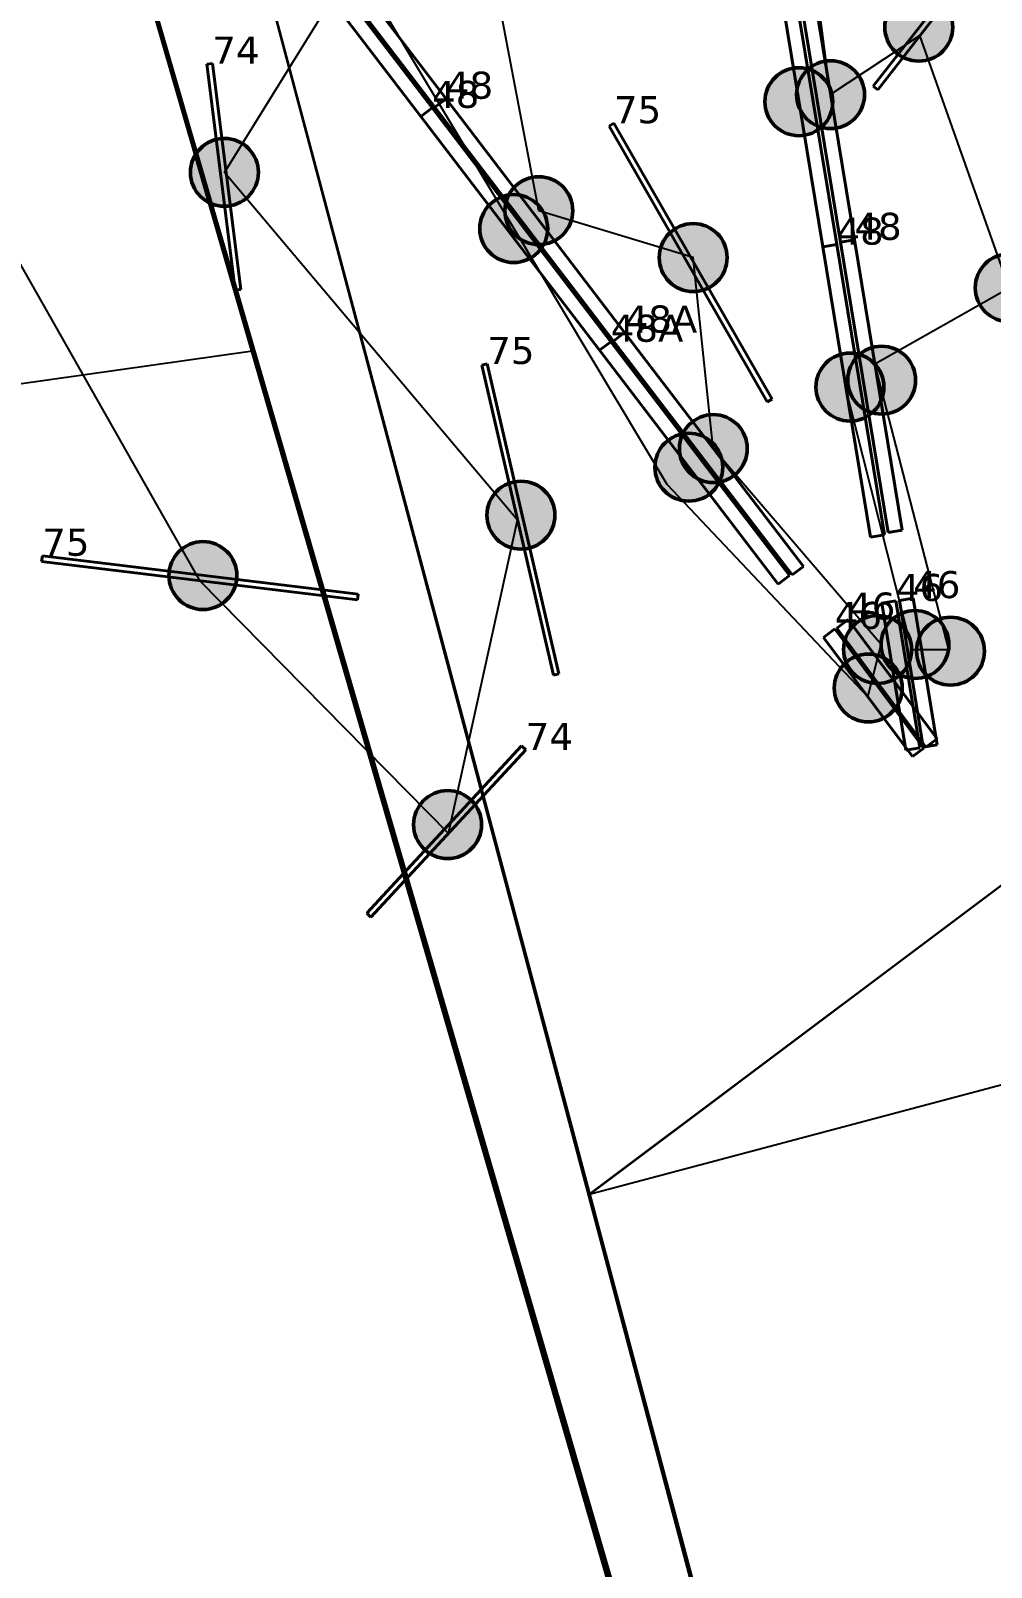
# Model space of a CAD drawing. Header units: millimetres. Extents: x -243740 to 150609, y -473655 to -165121.
# Drawn here: x 24089 to 30480, y -362383 to -352159 of the extents above; entities that cross this region are included whole.
import ezdxf

# ---------------------------------------------------------------- set-up
doc = ezdxf.new("R2010")
doc.units = ezdxf.units.MM
doc.linetypes.add('Штрих', pattern=[6.35, 3.175, -3.175])
for name, color, linetype in [('_HMI', 6, 'Continuous'), ('_Гр.ЩД-1C.10.4.I7.4', 6, 'Continuous'), ('_Гр.ЩД-1C.10.4.I7.8', 6, 'Continuous'), ('_Гр.ЩД-1C.10.4.I8.1', 6, 'Continuous'), ('_Гр.ЩД-1C.10.4.I8.2', 6, 'Continuous'), ('_Гр.ЩД-1C.10.4.I8.3', 6, 'Continuous'), ('_Гр.ЩД-1C.10.4.I8.4', 6, 'Continuous'), ('_Гр.ЩД-1C.10.4.I8.6', 6, 'Continuous'), ('_Гр.ЩД-1C.10.4.I8.7', 6, 'Continuous'), ('_Гр.ЩД-1C.10.4.I8.8', 6, 'Continuous'), ('_Гр.ЩД-1C.10.4.I9.1', 6, 'Continuous'), ('_Гр.ЩД-1C.10.4.I9.4', 6, 'Continuous'), ('_Гр.ЩД-1C.10.4.I9.5', 6, 'Continuous'), ('_Гр.ЩД-1C.10.4.I9.7', 6, 'Continuous'), ('_Гр.ЩД-1C.10.4.I9.8', 6, 'Continuous'), ('Вставка', 252, 'Continuous')]:
    doc.layers.add(name, color=color, linetype=linetype)
for name, color, linetype, lineweight in [('_освещение_dali', 3, 'Continuous', 50), ('A-ANNO-DIMS', 7, 'Continuous', 9), ('DLX_FL1_LUM 122', 1, 'Continuous', 40), ('DLX_FL1_LUM 222', 5, 'Continuous', 40), ('DLX_LUM 12', 5, 'Continuous', 40), ('DLX_LUM 17', 5, 'Continuous', 40), ('DLX_LUM 3', 5, 'Continuous', 40), ('DLX_LUM 9', 5, 'Continuous', 40), ('АР_монолит', 252, 'Continuous', 50)]:
    doc.layers.add(name, color=color, linetype=linetype, lineweight=lineweight)
doc.styles.add('GOST 2.304', font='')
doc.styles.add('TableTextStyle', font='')
doc.styles.get('GOST 2.304').set_extended_font_data('GOST Common')
doc.styles.get('TableTextStyle').set_extended_font_data('VERDANA.TTF')
doc.linetypes.add('Truba', pattern='A,3e-05,[4,MSH_7,S=1,R=0,X=0,Y=0],-3.022072', length=3.022102)
doc.dimstyles.new('М-200', dxfattribs={"dimtxt": 400, "dimasz": 160, "dimexe": 200, "dimexo": 400, "dimgap": 50, "dimtad": 1, "dimdec": 0, "dimzin": 0, "dimdsep": 46, "dimtxsty": 'GOST 2.304', "dimblk": 'ARCHTICK', "dimcen": 180, "dimdle": 200, "dimadec": 0, "dimazin": 0, "dimtfac": 1, "dimtdec": 0, "dimtmove": 1, "dimatfit": 0, "dimfxl": 1, "dimtolj": 1, "dimtzin": 0, "dimarcsym": 0})

# ---------------------------------------------------------------- blocks, each defined once
blk = doc.blocks.new('_ArchTick')
at = {"color": 0, "linetype": 'ByBlock', "const_width": 0.15}
blk.add_lwpolyline([(-0.5, -0.5), (0.5, 0.5)], dxfattribs=at)
blk = doc.blocks.new('*D46')
at = {"layer": 'A-ANNO-DIMS', "color": 0, "lineweight": -2, "transparency": 16777216}
blk.add_arc((-165704, -113309), 107894, 270, 326, dxfattribs=at)
at = {"layer": 'Defpoints', "color": 0, "lineweight": 30, "transparency": 16777216}
for p in [(-165704, -113309), (-165704, -113309), (-75741, -173990), (-131171, -215528), (-165704, -221903)]:
    blk.add_point(p, dxfattribs=at)
at = {"layer": 'A-ANNO-DIMS', "color": 0, "lineweight": -2, "transparency": 16777216, "xscale": 160, "yscale": 160, "zscale": 160}
for p, rotation in [((-76255, -173643), 55.99999895826774), ((-165704, -221203), 179.9999981265246)]:
    blk.add_blockref('_ArchTick', p, dxfattribs=dict(at, rotation=rotation))
at = {"layer": 'A-ANNO-DIMS', "color": 0, "transparency": 16777216, "insert": (-114300, -207822), "char_height": 400, "attachment_point": 5, "rotation": 28.5412, "style": 'GOST 2.304'}
blk.add_mtext('\\A1;56,0%%D', dxfattribs=at)
blk = doc.blocks.new('A$Caabd1818')
at = {"layer": 'DLX_FL1_LUM 122'}
for points in [[(25389, 43925, 0), (25072, 45857, 0)], [(25072, 45857, 0), (25389, 43925, 0)], [(25072, 45857, 0), (25389, 43925, 0)], [(25389, 43925, 0), (25072, 45857, 0)], [(25164, 45872, 0), (25482, 43940, 0)], [(25482, 43940, 0), (25164, 45872, 0)], [(25482, 43940, 0), (25164, 45872, 0)], [(25164, 45872, 0), (25482, 43940, 0)], [(25507, 43956, 0), (25190, 45888, 0)], [(25190, 45888, 0), (25507, 43956, 0)], [(25190, 45888, 0), (25507, 43956, 0)], [(25507, 43956, 0), (25190, 45888, 0)], [(25283, 45904, 0), (25600, 43971, 0)], [(25600, 43971, 0), (25283, 45904, 0)], [(25600, 43971, 0), (25283, 45904, 0)], [(25283, 45904, 0), (25600, 43971, 0)], [(25600, 43971, 0), (25507, 43956, 0)], [(25507, 43956, 0), (25600, 43971, 0)], [(25507, 43956, 0), (25600, 43971, 0)], [(25600, 43971, 0), (25507, 43956, 0)], [(25600, 43971, 0), (25600, 43971, 0)], [(25600, 43971, 0), (25600, 43971, 0)], [(25482, 43940, 0), (25389, 43925, 0)], [(25389, 43925, 0), (25482, 43940, 0)], [(25389, 43925, 0), (25482, 43940, 0)], [(25482, 43940, 0), (25389, 43925, 0)], [(25389, 43925, 0), (25389, 43925, 0)], [(25389, 43925, 0), (25389, 43925, 0)], [(25482, 43940, 0), (25482, 43940, 0)], [(25482, 43940, 0), (25482, 43940, 0)], [(25507, 43956, 0), (25507, 43956, 0)], [(25507, 43956, 0), (25507, 43956, 0)], [(23997, 43298, 0), (24071, 43355, 0)], [(24071, 43355, 0), (23997, 43298, 0)], [(24071, 43355, 0), (23997, 43298, 0)], [(23997, 43298, 0), (24071, 43355, 0)], [(24071, 43355, 0), (24071, 43355, 0)], [(24071, 43355, 0), (25260, 41799, 0)], [(25260, 41799, 0), (24071, 43355, 0)], [(24071, 43355, 0), (24071, 43355, 0)], [(25260, 41799, 0), (24071, 43355, 0)], [(24071, 43355, 0), (25260, 41799, 0)], [(23904, 43237, 0), (23979, 43294, 0)], [(23979, 43294, 0), (23904, 43237, 0)], [(23979, 43294, 0), (23904, 43237, 0)], [(23904, 43237, 0), (23979, 43294, 0)], [(23979, 43294, 0), (23979, 43294, 0)], [(23979, 43294, 0), (25168, 41738, 0)], [(25168, 41738, 0), (23979, 43294, 0)], [(23979, 43294, 0), (23979, 43294, 0)], [(25168, 41738, 0), (23979, 43294, 0)], [(23979, 43294, 0), (25168, 41738, 0)], [(25185, 41742, 0), (23997, 43298, 0)], [(23997, 43298, 0), (23997, 43298, 0)], [(23997, 43298, 0), (25185, 41742, 0)], [(23997, 43298, 0), (23997, 43298, 0)], [(23997, 43298, 0), (25185, 41742, 0)], [(25185, 41742, 0), (23997, 43298, 0)], [(25093, 41681, 0), (23904, 43237, 0)], [(23904, 43237, 0), (23904, 43237, 0)], [(23904, 43237, 0), (25093, 41681, 0)], [(23904, 43237, 0), (23904, 43237, 0)], [(23904, 43237, 0), (25093, 41681, 0)], [(25093, 41681, 0), (23904, 43237, 0)], [(25168, 41738, 0), (25093, 41681, 0)], [(25093, 41681, 0), (25168, 41738, 0)], [(25093, 41681, 0), (25168, 41738, 0)], [(25168, 41738, 0), (25093, 41681, 0)], [(25168, 41738, 0), (25168, 41738, 0)], [(25168, 41738, 0), (25168, 41738, 0)], [(25260, 41799, 0), (25185, 41742, 0)], [(25185, 41742, 0), (25260, 41799, 0)], [(25185, 41742, 0), (25260, 41799, 0)], [(25260, 41799, 0), (25185, 41742, 0)], [(25185, 41742, 0), (25185, 41742, 0)], [(25185, 41742, 0), (25185, 41742, 0)], [(25260, 41799, 0), (25260, 41799, 0)], [(25260, 41799, 0), (25260, 41799, 0)], [(25093, 41681, 0), (25093, 41681, 0)], [(25093, 41681, 0), (25093, 41681, 0)]]:
    blk.add_polyline3d(points, dxfattribs=at)
at = {"layer": 'DLX_FL1_LUM 222'}
for points in [[(21694, 46467, 0), (22883, 44911, 0)], [(22883, 44911, 0), (21694, 46467, 0)], [(22883, 44911, 0), (21694, 46467, 0)], [(21694, 46467, 0), (22883, 44911, 0)], [(22716, 44792, 0), (21527, 46348, 0)], [(21527, 46348, 0), (22716, 44792, 0)], [(21527, 46348, 0), (22716, 44792, 0)], [(22716, 44792, 0), (21527, 46348, 0)], [(21602, 46405, 0), (22790, 44850, 0)], [(22790, 44850, 0), (21602, 46405, 0)], [(22790, 44850, 0), (21602, 46405, 0)], [(21602, 46405, 0), (22790, 44850, 0)], [(22808, 44854, 0), (21619, 46410, 0)], [(21619, 46410, 0), (22808, 44854, 0)], [(21619, 46410, 0), (22808, 44854, 0)], [(22808, 44854, 0), (21619, 46410, 0)], [(22883, 44911, 0), (22808, 44854, 0)], [(22808, 44854, 0), (22883, 44911, 0)], [(22808, 44854, 0), (22883, 44911, 0)], [(22883, 44911, 0), (22808, 44854, 0)], [(22808, 44854, 0), (22883, 44911, 0)], [(22883, 44911, 0), (22808, 44854, 0)], [(22883, 44911, 0), (22808, 44854, 0)], [(22808, 44854, 0), (22883, 44911, 0)], [(22883, 44911, 0), (22883, 44911, 0)], [(22883, 44911, 0), (22883, 44911, 0)], [(22883, 44911, 0), (22883, 44911, 0)], [(22883, 44911, 0), (24071, 43355, 0)], [(24071, 43355, 0), (22883, 44911, 0)], [(22883, 44911, 0), (22883, 44911, 0)], [(24071, 43355, 0), (22883, 44911, 0)], [(22883, 44911, 0), (24071, 43355, 0)], [(22790, 44850, 0), (22716, 44792, 0)], [(22716, 44792, 0), (22790, 44850, 0)], [(22716, 44792, 0), (22790, 44850, 0)], [(22790, 44850, 0), (22716, 44792, 0)], [(22716, 44792, 0), (22790, 44850, 0)], [(22790, 44850, 0), (22716, 44792, 0)], [(22790, 44850, 0), (22716, 44792, 0)], [(22716, 44792, 0), (22790, 44850, 0)], [(22716, 44792, 0), (22716, 44792, 0)], [(22716, 44792, 0), (22716, 44792, 0)], [(23904, 43237, 0), (22716, 44792, 0)], [(22716, 44792, 0), (22716, 44792, 0)], [(22716, 44792, 0), (23904, 43237, 0)], [(22716, 44792, 0), (22716, 44792, 0)], [(22716, 44792, 0), (23904, 43237, 0)], [(23904, 43237, 0), (22716, 44792, 0)], [(22790, 44850, 0), (22790, 44850, 0)], [(22790, 44850, 0), (22790, 44850, 0)], [(22790, 44850, 0), (22790, 44850, 0)], [(22790, 44850, 0), (23979, 43294, 0)], [(23979, 43294, 0), (22790, 44850, 0)], [(22790, 44850, 0), (22790, 44850, 0)], [(23979, 43294, 0), (22790, 44850, 0)], [(22790, 44850, 0), (23979, 43294, 0)], [(22808, 44854, 0), (22808, 44854, 0)], [(22808, 44854, 0), (22808, 44854, 0)], [(23997, 43298, 0), (22808, 44854, 0)], [(22808, 44854, 0), (22808, 44854, 0)], [(22808, 44854, 0), (23997, 43298, 0)], [(22808, 44854, 0), (22808, 44854, 0)], [(22808, 44854, 0), (23997, 43298, 0)], [(23997, 43298, 0), (22808, 44854, 0)], [(25507, 43956, 0), (25600, 43971, 0)], [(25600, 43971, 0), (25507, 43956, 0)], [(25600, 43971, 0), (25507, 43956, 0)], [(25507, 43956, 0), (25600, 43971, 0)], [(25600, 43971, 0), (25600, 43971, 0)], [(25600, 43971, 0), (25917, 42039, 0)], [(25917, 42039, 0), (25600, 43971, 0)], [(25600, 43971, 0), (25600, 43971, 0)], [(25917, 42039, 0), (25600, 43971, 0)], [(25600, 43971, 0), (25917, 42039, 0)], [(25389, 43925, 0), (25482, 43940, 0)], [(25482, 43940, 0), (25389, 43925, 0)], [(25482, 43940, 0), (25389, 43925, 0)], [(25389, 43925, 0), (25482, 43940, 0)], [(25706, 41993, 0), (25389, 43925, 0)], [(25389, 43925, 0), (25389, 43925, 0)], [(25389, 43925, 0), (25706, 41993, 0)], [(25389, 43925, 0), (25389, 43925, 0)], [(25389, 43925, 0), (25706, 41993, 0)], [(25706, 41993, 0), (25389, 43925, 0)], [(25482, 43940, 0), (25482, 43940, 0)], [(25482, 43940, 0), (25799, 42008, 0)], [(25799, 42008, 0), (25482, 43940, 0)], [(25482, 43940, 0), (25482, 43940, 0)], [(25799, 42008, 0), (25482, 43940, 0)], [(25482, 43940, 0), (25799, 42008, 0)], [(25824, 42024, 0), (25507, 43956, 0)], [(25507, 43956, 0), (25507, 43956, 0)], [(25507, 43956, 0), (25824, 42024, 0)], [(25507, 43956, 0), (25507, 43956, 0)], [(25507, 43956, 0), (25824, 42024, 0)], [(25824, 42024, 0), (25507, 43956, 0)], [(24071, 43355, 0), (23997, 43298, 0)], [(23997, 43298, 0), (24071, 43355, 0)], [(23997, 43298, 0), (24071, 43355, 0)], [(24071, 43355, 0), (23997, 43298, 0)], [(24071, 43355, 0), (24071, 43355, 0)], [(24071, 43355, 0), (24071, 43355, 0)], [(23979, 43294, 0), (23904, 43237, 0)], [(23904, 43237, 0), (23979, 43294, 0)], [(23904, 43237, 0), (23979, 43294, 0)], [(23979, 43294, 0), (23904, 43237, 0)], [(23979, 43294, 0), (23979, 43294, 0)], [(23979, 43294, 0), (23979, 43294, 0)], [(23997, 43298, 0), (23997, 43298, 0)], [(23997, 43298, 0), (23997, 43298, 0)], [(23904, 43237, 0), (23904, 43237, 0)], [(23904, 43237, 0), (23904, 43237, 0)], [(25917, 42039, 0), (25824, 42024, 0)], [(25824, 42024, 0), (25917, 42039, 0)], [(25824, 42024, 0), (25917, 42039, 0)], [(25917, 42039, 0), (25824, 42024, 0)], [(25824, 42024, 0), (25824, 42024, 0)], [(25824, 42024, 0), (25824, 42024, 0)], [(25917, 42039, 0), (25917, 42039, 0)], [(25917, 42039, 0), (25917, 42039, 0)], [(25799, 42008, 0), (25706, 41993, 0)], [(25706, 41993, 0), (25799, 42008, 0)], [(25706, 41993, 0), (25799, 42008, 0)], [(25799, 42008, 0), (25706, 41993, 0)], [(25706, 41993, 0), (25706, 41993, 0)], [(25706, 41993, 0), (25706, 41993, 0)], [(25799, 42008, 0), (25799, 42008, 0)], [(25799, 42008, 0), (25799, 42008, 0)]]:
    blk.add_polyline3d(points, dxfattribs=at)
at = {"layer": 'DLX_LUM 12'}
for points in [[(21291, 45141, 0), (21329, 45145, 0)], [(21329, 45145, 0), (21291, 45141, 0)], [(21329, 45145, 0), (21291, 45141, 0)], [(21291, 45141, 0), (21329, 45145, 0)], [(21479, 43636, 0), (21291, 45141, 0)], [(21291, 45141, 0), (21291, 45141, 0)], [(21291, 45141, 0), (21479, 43636, 0)], [(21291, 45141, 0), (21291, 45141, 0)], [(21291, 45141, 0), (21479, 43636, 0)], [(21479, 43636, 0), (21291, 45141, 0)], [(21329, 45145, 0), (21329, 45145, 0)], [(21329, 45145, 0), (21517, 43641, 0)], [(21517, 43641, 0), (21329, 45145, 0)], [(21329, 45145, 0), (21329, 45145, 0)], [(21517, 43641, 0), (21329, 45145, 0)], [(21329, 45145, 0), (21517, 43641, 0)], [(21517, 43641, 0), (21479, 43636, 0)], [(21479, 43636, 0), (21517, 43641, 0)], [(21479, 43636, 0), (21517, 43641, 0)], [(21517, 43641, 0), (21479, 43636, 0)], [(21479, 43636, 0), (21479, 43636, 0)], [(21479, 43636, 0), (21479, 43636, 0)], [(21517, 43641, 0), (21517, 43641, 0)], [(21517, 43641, 0), (21517, 43641, 0)], [(22355, 39491, 0), (23385, 40604, 0)], [(23385, 40604, 0), (22355, 39491, 0)], [(23385, 40604, 0), (22355, 39491, 0)], [(22355, 39491, 0), (23385, 40604, 0)], [(23385, 40604, 0), (23385, 40604, 0)], [(23385, 40604, 0), (23413, 40578, 0)], [(23413, 40578, 0), (23385, 40604, 0)], [(23385, 40604, 0), (23385, 40604, 0)], [(23413, 40578, 0), (23385, 40604, 0)], [(23385, 40604, 0), (23413, 40578, 0)], [(23413, 40578, 0), (22383, 39466, 0)], [(22383, 39466, 0), (23413, 40578, 0)], [(22383, 39466, 0), (23413, 40578, 0)], [(23413, 40578, 0), (22383, 39466, 0)], [(23413, 40578, 0), (23413, 40578, 0)], [(23413, 40578, 0), (23413, 40578, 0)], [(22383, 39466, 0), (22355, 39491, 0)], [(22355, 39491, 0), (22355, 39491, 0)], [(22355, 39491, 0), (22383, 39466, 0)], [(22355, 39491, 0), (22355, 39491, 0)], [(22355, 39491, 0), (22383, 39466, 0)], [(22383, 39466, 0), (22355, 39491, 0)], [(22383, 39466, 0), (22383, 39466, 0)], [(22383, 39466, 0), (22383, 39466, 0)]]:
    blk.add_polyline3d(points, dxfattribs=at)
at = {"layer": 'DLX_LUM 17'}
for points in [[(23967, 44729, 0), (24000, 44748, 0)], [(24000, 44748, 0), (23967, 44729, 0)], [(24000, 44748, 0), (23967, 44729, 0)], [(23967, 44729, 0), (24000, 44748, 0)], [(25019, 42893, 0), (23967, 44729, 0)], [(23967, 44729, 0), (23967, 44729, 0)], [(23967, 44729, 0), (25019, 42893, 0)], [(23967, 44729, 0), (23967, 44729, 0)], [(23967, 44729, 0), (25019, 42893, 0)], [(25019, 42893, 0), (23967, 44729, 0)], [(24000, 44748, 0), (24000, 44748, 0)], [(24000, 44748, 0), (25052, 42912, 0)], [(25052, 42912, 0), (24000, 44748, 0)], [(24000, 44748, 0), (24000, 44748, 0)], [(25052, 42912, 0), (24000, 44748, 0)], [(24000, 44748, 0), (25052, 42912, 0)], [(23120, 43138, 0), (23157, 43146, 0)], [(23157, 43146, 0), (23120, 43138, 0)], [(23157, 43146, 0), (23120, 43138, 0)], [(23120, 43138, 0), (23157, 43146, 0)], [(23597, 41076, 0), (23120, 43138, 0)], [(23120, 43138, 0), (23120, 43138, 0)], [(23120, 43138, 0), (23597, 41076, 0)], [(23120, 43138, 0), (23120, 43138, 0)], [(23120, 43138, 0), (23597, 41076, 0)], [(23597, 41076, 0), (23120, 43138, 0)], [(23157, 43146, 0), (23157, 43146, 0)], [(23157, 43146, 0), (23634, 41085, 0)], [(23634, 41085, 0), (23157, 43146, 0)], [(23157, 43146, 0), (23157, 43146, 0)], [(23634, 41085, 0), (23157, 43146, 0)], [(23157, 43146, 0), (23634, 41085, 0)], [(25052, 42912, 0), (25019, 42893, 0)], [(25019, 42893, 0), (25052, 42912, 0)], [(25019, 42893, 0), (25052, 42912, 0)], [(25052, 42912, 0), (25019, 42893, 0)], [(25019, 42893, 0), (25019, 42893, 0)], [(25019, 42893, 0), (25019, 42893, 0)], [(25052, 42912, 0), (25052, 42912, 0)], [(25052, 42912, 0), (25052, 42912, 0)], [(20192, 41832, 0), (20197, 41870, 0)], [(20197, 41870, 0), (20192, 41832, 0)], [(20197, 41870, 0), (20192, 41832, 0)], [(20192, 41832, 0), (20197, 41870, 0)], [(22293, 41577, 0), (20192, 41832, 0)], [(20192, 41832, 0), (20192, 41832, 0)], [(20192, 41832, 0), (22293, 41577, 0)], [(20192, 41832, 0), (20192, 41832, 0)], [(20192, 41832, 0), (22293, 41577, 0)], [(22293, 41577, 0), (20192, 41832, 0)], [(20197, 41870, 0), (20197, 41870, 0)], [(20197, 41870, 0), (22297, 41615, 0)], [(22297, 41615, 0), (20197, 41870, 0)], [(20197, 41870, 0), (20197, 41870, 0)], [(22297, 41615, 0), (20197, 41870, 0)], [(20197, 41870, 0), (22297, 41615, 0)], [(22297, 41615, 0), (22293, 41577, 0)], [(22293, 41577, 0), (22297, 41615, 0)], [(22293, 41577, 0), (22297, 41615, 0)], [(22297, 41615, 0), (22293, 41577, 0)], [(22297, 41615, 0), (22297, 41615, 0)], [(22297, 41615, 0), (22297, 41615, 0)], [(22293, 41577, 0), (22293, 41577, 0)], [(22293, 41577, 0), (22293, 41577, 0)], [(23634, 41085, 0), (23597, 41076, 0)], [(23597, 41076, 0), (23634, 41085, 0)], [(23597, 41076, 0), (23634, 41085, 0)], [(23634, 41085, 0), (23597, 41076, 0)], [(23597, 41076, 0), (23597, 41076, 0)], [(23597, 41076, 0), (23597, 41076, 0)], [(23634, 41085, 0), (23634, 41085, 0)], [(23634, 41085, 0), (23634, 41085, 0)]]:
    blk.add_polyline3d(points, dxfattribs=at)
at = {"layer": 'DLX_LUM 3'}
for points in [[(25783, 41554, 0), (25876, 41569, 0)], [(25876, 41569, 0), (25783, 41554, 0)], [(25876, 41569, 0), (25783, 41554, 0)], [(25783, 41554, 0), (25876, 41569, 0)], [(25942, 40577, 0), (25783, 41554, 0)], [(25783, 41554, 0), (25783, 41554, 0)], [(25783, 41554, 0), (25942, 40577, 0)], [(25783, 41554, 0), (25783, 41554, 0)], [(25783, 41554, 0), (25942, 40577, 0)], [(25942, 40577, 0), (25783, 41554, 0)], [(25876, 41569, 0), (25876, 41569, 0)], [(25876, 41569, 0), (26035, 40592, 0)], [(26035, 40592, 0), (25876, 41569, 0)], [(25876, 41569, 0), (25876, 41569, 0)], [(26035, 40592, 0), (25876, 41569, 0)], [(25876, 41569, 0), (26035, 40592, 0)], [(25899, 41573, 0), (25991, 41588, 0)], [(25991, 41588, 0), (25899, 41573, 0)], [(25991, 41588, 0), (25899, 41573, 0)], [(25899, 41573, 0), (25991, 41588, 0)], [(26058, 40596, 0), (25899, 41573, 0)], [(25899, 41573, 0), (25899, 41573, 0)], [(25899, 41573, 0), (26058, 40596, 0)], [(25899, 41573, 0), (25899, 41573, 0)], [(25899, 41573, 0), (26058, 40596, 0)], [(26058, 40596, 0), (25899, 41573, 0)], [(25991, 41588, 0), (25991, 41588, 0)], [(25991, 41588, 0), (26151, 40611, 0)], [(26151, 40611, 0), (25991, 41588, 0)], [(25991, 41588, 0), (25991, 41588, 0)], [(26151, 40611, 0), (25991, 41588, 0)], [(25991, 41588, 0), (26151, 40611, 0)], [(25483, 41389, 0), (25558, 41445, 0)], [(25558, 41445, 0), (25483, 41389, 0)], [(25558, 41445, 0), (25483, 41389, 0)], [(25483, 41389, 0), (25558, 41445, 0)], [(25558, 41445, 0), (25558, 41445, 0)], [(25558, 41445, 0), (26151, 40652, 0)], [(26151, 40652, 0), (25558, 41445, 0)], [(25558, 41445, 0), (25558, 41445, 0)], [(26151, 40652, 0), (25558, 41445, 0)], [(25558, 41445, 0), (26151, 40652, 0)], [(25394, 41326, 0), (25469, 41383, 0)], [(25469, 41383, 0), (25394, 41326, 0)], [(25469, 41383, 0), (25394, 41326, 0)], [(25394, 41326, 0), (25469, 41383, 0)], [(25987, 40533, 0), (25394, 41326, 0)], [(25394, 41326, 0), (25394, 41326, 0)], [(25394, 41326, 0), (25987, 40533, 0)], [(25394, 41326, 0), (25394, 41326, 0)], [(25394, 41326, 0), (25987, 40533, 0)], [(25987, 40533, 0), (25394, 41326, 0)], [(25469, 41383, 0), (25469, 41383, 0)], [(25469, 41383, 0), (26062, 40590, 0)], [(26062, 40590, 0), (25469, 41383, 0)], [(25469, 41383, 0), (25469, 41383, 0)], [(26062, 40590, 0), (25469, 41383, 0)], [(25469, 41383, 0), (26062, 40590, 0)], [(26075, 40596, 0), (25483, 41389, 0)], [(25483, 41389, 0), (25483, 41389, 0)], [(25483, 41389, 0), (26075, 40596, 0)], [(25483, 41389, 0), (25483, 41389, 0)], [(25483, 41389, 0), (26075, 40596, 0)], [(26075, 40596, 0), (25483, 41389, 0)], [(26035, 40592, 0), (25942, 40577, 0)], [(25942, 40577, 0), (26035, 40592, 0)], [(25942, 40577, 0), (26035, 40592, 0)], [(26035, 40592, 0), (25942, 40577, 0)], [(26035, 40592, 0), (26035, 40592, 0)], [(26035, 40592, 0), (26035, 40592, 0)], [(26151, 40611, 0), (26058, 40596, 0)], [(26058, 40596, 0), (26151, 40611, 0)], [(26058, 40596, 0), (26151, 40611, 0)], [(26151, 40611, 0), (26058, 40596, 0)], [(26058, 40596, 0), (26058, 40596, 0)], [(26058, 40596, 0), (26058, 40596, 0)], [(26151, 40652, 0), (26075, 40596, 0)], [(26075, 40596, 0), (26151, 40652, 0)], [(26075, 40596, 0), (26151, 40652, 0)], [(26151, 40652, 0), (26075, 40596, 0)], [(26075, 40596, 0), (26075, 40596, 0)], [(26075, 40596, 0), (26075, 40596, 0)], [(26151, 40652, 0), (26151, 40652, 0)], [(26151, 40652, 0), (26151, 40652, 0)], [(26151, 40611, 0), (26151, 40611, 0)], [(26151, 40611, 0), (26151, 40611, 0)], [(25942, 40577, 0), (25942, 40577, 0)], [(25942, 40577, 0), (25942, 40577, 0)], [(26062, 40590, 0), (25987, 40533, 0)], [(25987, 40533, 0), (26062, 40590, 0)], [(25987, 40533, 0), (26062, 40590, 0)], [(26062, 40590, 0), (25987, 40533, 0)], [(25987, 40533, 0), (25987, 40533, 0)], [(25987, 40533, 0), (25987, 40533, 0)], [(26062, 40590, 0), (26062, 40590, 0)], [(26062, 40590, 0), (26062, 40590, 0)]]:
    blk.add_polyline3d(points, dxfattribs=at)
at = {"layer": 'DLX_LUM 9'}
for points in [[(25725, 44994, 0), (26285, 45714, 0)], [(26285, 45714, 0), (25725, 44994, 0)], [(26285, 45714, 0), (25725, 44994, 0)], [(25725, 44994, 0), (26285, 45714, 0)], [(26315, 45691, 0), (25755, 44971, 0)], [(25755, 44971, 0), (26315, 45691, 0)], [(25755, 44971, 0), (26315, 45691, 0)], [(26315, 45691, 0), (25755, 44971, 0)], [(25725, 44994, 0), (25725, 44994, 0)], [(25755, 44971, 0), (25725, 44994, 0)], [(25725, 44994, 0), (25725, 44994, 0)], [(25725, 44994, 0), (25755, 44971, 0)], [(25725, 44994, 0), (25755, 44971, 0)], [(25755, 44971, 0), (25725, 44994, 0)], [(25755, 44971, 0), (25755, 44971, 0)], [(25755, 44971, 0), (25755, 44971, 0)]]:
    blk.add_polyline3d(points, dxfattribs=at)
blk = doc.blocks.new('A$Cab2378fa')
at = {"lineweight": 25, "true_color": 0xfff5f5}
h = blk.add_hatch(color=7, dxfattribs=at)
h.dxf.hatch_style = 1
h.paths.add_polyline_path([(0, 0), (-142, -170, 0.174923), (3, -222, 0.197808), (162, -157)])
h.paths.add_polyline_path([(-163, 158), (0, 0), (148, 178, 0.175398), (3, 230, 0.209014)])
at = {"lineweight": 25}
h = blk.add_hatch(color=0, dxfattribs=at)
h.paths.add_polyline_path([(162, -157, 0.442338), (148, 178), (0, 0)])
h.paths.add_polyline_path([(-142, -170), (0, 0), (-163, 158, 0.430096)])
blk.add_circle((3, 4), 226)
blk = doc.blocks.new('Оси200')
at = {"layer": 'A-ANNO-DIMS'}
dim = blk.add_angular_dim_2l(base=(-131171, -215527.9), line1=((-165703.8, -113309.3), (-75741.3, -173989.8)), line2=((-165703.8, -113309.3), (-165703.8, -221903.3)), text='56,0%%D', dimstyle='М-200', override={"dimadec": 2, "dimtmove": 2}, dxfattribs=at)
dim.commit()
dim.dimension.update_dxf_attribs({"geometry": '*D46', "text_midpoint": (-114299.5, -207822), "dimtype": 130})
blk = doc.blocks.new('A$C010e0e93')
at = {"layer": 'A-ANNO-DIMS'}
blk.add_blockref('Оси200', (404603.7, 213803.6), dxfattribs=at)

msp = doc.modelspace()

# ---------------------------------------------------------------- block references
at = {"layer": '_освещение_dali', "color": 1, "ltscale": 100}
for p in [(29197, -352635), (29408, -352588), (28628, -354943), (28465, -355067)]:
    msp.add_blockref('A$Cab2378fa', p, dxfattribs=at)

# ---------------------------------------------------------------- next in the draw order: block references
at = {"layer": 'Вставка', "linetype": 'Truba', "lineweight": 30, "ltscale": 100}
msp.add_blockref('A$C010e0e93', (-234640, -397437), dxfattribs=at)

# ---------------------------------------------------------------- next in the draw order: linework, layer by layer
at = {"layer": '_HMI', "ltscale": 100}
for points in [[(21116, -318176), (19421, -316203), (15437, -319332), (34516, -385191), (27855, -386890), (28544, -389382)], [(28854, -317410), (23724, -322463), (19327, -325281), (17346, -325920), (34500, -385195), (27827, -386927), (28513, -389417)], [(41390, -328035), (39180, -330829), (34211, -334889), (26028, -339993), (22739, -340867), (34532, -385192), (27880, -386959), (28508, -389445), (28773, -389445)]]:
    msp.add_lwpolyline(points, dxfattribs=at)
at = {"layer": '_Гр.ЩД-1C.10.4.I7.4', "ltscale": 100}
msp.add_lwpolyline([(36738, -362522), (35443, -361243), (35250, -361362), (34270, -362284), (32952, -360074), (33906, -360095), (34043, -359873), (36275, -359841), (37230, -358240), (34870, -357866), (32599, -358453), (32498, -358655), (27798, -359904), (34553, -385186)], dxfattribs=at)
at = {"layer": '_Гр.ЩД-1C.10.4.I7.8', "ltscale": 100}
msp.add_lwpolyline([(52967, -340198), (49200, -342760), (46855, -343322), (46673, -343456), (44674, -343906), (44165, -344668), (45267, -345856), (46097, -344311), (46168, -344182), (47774, -344921), (47634, -344969), (47344, -345011), (47344, -345255), (27798, -359904), (34501, -385200)], dxfattribs=at)
at = {"layer": '_Гр.ЩД-1C.10.4.I8.1', "ltscale": 100}
msp.add_lwpolyline([(41769, -336710), (42716, -339610), (42983, -340472), (40518, -339266), (39907, -339934), (39754, -340101), (41507, -341033), (41391, -341205), (39863, -342325), (43960, -347792), (27798, -359904), (34553, -385186)], dxfattribs=at)
at = {"layer": '_Гр.ЩД-1C.10.4.I8.2', "ltscale": 100}
msp.add_lwpolyline([(34489, -350051), (36811, -353149), (27798, -359904), (34546, -385188)], dxfattribs=at)
at = {"layer": '_Гр.ЩД-1C.10.4.I8.3', "ltscale": 100}
for points in [[(26281, -351767), (27303, -353475), (28321, -355176), (29660, -356592), (29747, -356243), (28631, -354939), (28497, -353668), (27470, -353357), (26948, -350618)], [(28883, -350699), (29200, -352631), (29517, -354563), (29950, -356276), (30197, -356276), (29705, -354376), (30599, -353869), (30005, -352191), (29411, -352584), (29154, -350616)], [(32944, -351367), (32139, -353694), (32802, -354321), (33681, -355495), (27810, -359901), (34517, -385195)], [(23643, -353051), (25212, -355817), (26868, -357500), (27328, -355415), (25378, -353101), (26091, -351951)]]:
    msp.add_lwpolyline(points, dxfattribs=at)
at = {"layer": '_Гр.ЩД-1C.10.4.I8.4', "ltscale": 100}
msp.add_lwpolyline([(19480, -355150), (25564, -354288), (34553, -385186)], dxfattribs=at)
at = {"layer": '_Гр.ЩД-1C.10.4.I8.6', "ltscale": 100}
msp.add_lwpolyline([(23878, -345151), (34517, -385195)], dxfattribs=at)
at = {"layer": '_Гр.ЩД-1C.10.4.I8.7', "ltscale": 100}
msp.add_lwpolyline([(39711, -335788), (23783, -344796), (34517, -385196)], dxfattribs=at)
at = {"layer": '_Гр.ЩД-1C.10.4.I8.8', "ltscale": 100}
msp.add_lwpolyline([(24091, -345955), (34553, -385186)], dxfattribs=at)
at = {"layer": '_Гр.ЩД-1C.10.4.I9.1', "ltscale": 100}
msp.add_lwpolyline([(20770, -337739), (34553, -385186)], dxfattribs=at)
at = {"layer": '_Гр.ЩД-1C.10.4.I9.4', "ltscale": 100}
msp.add_lwpolyline([(19958, -330399), (34519, -385196)], dxfattribs=at)
at = {"layer": '_Гр.ЩД-1C.10.4.I9.5', "ltscale": 100}
msp.add_lwpolyline([(18299, -329210), (34519, -385196)], dxfattribs=at)
at = {"layer": '_Гр.ЩД-1C.10.4.I9.7', "ltscale": 100}
msp.add_lwpolyline([(15437, -319332), (34519, -385196)], dxfattribs=at)
at = {"layer": '_Гр.ЩД-1C.10.4.I9.8', "ltscale": 100}
msp.add_lwpolyline([(16907, -324406), (34517, -385196)], dxfattribs=at)

# ---------------------------------------------------------------- next in the draw order: block references
at = {"layer": '_освещение_dali', "color": 5, "ltscale": 100}
for p in [(29995, -352139), (25375, -353105), (27467, -353360), (27300, -353479), (28494, -353672), (30597, -353873), (29748, -354488), (29537, -354534), (27348, -355386), (25232, -355788), (29721, -356280), (29970, -356247), (30206, -356291), (29659, -356536), (26860, -357445)]:
    msp.add_blockref('A$Cab2378fa', p, dxfattribs=at)
at = {"layer": 'Defpoints', "linetype": 'Truba', "ltscale": 100}
msp.add_blockref('A$Caabd1818', (3970, -397522), dxfattribs=at)

# ---------------------------------------------------------------- next in the draw order: texts
at = {"layer": '_освещение_dali', "color": 223, "true_color": 0xe15ead, "style": 'TableTextStyle'}
for s, p in [('74', (25298, -352377)), ('48', (26852, -352611)), ('48', (26760, -352672)), ('75', (27970, -352774)), ('48', (29451, -353582)), ('48', (29570, -353550)), ('48А', (27949, -354228)), ('48А', (28041, -354167)), ('75', (27127, -354376)), ('75', (24166, -355652)), ('46', (29846, -355953)), ('46', (29961, -355934)), ('46', (29528, -356077)), ('46', (29439, -356139)), ('74', (27383, -356944))]:
    msp.add_text(s, height=180, dxfattribs=at).set_placement(p)

doc.saveas('drawing.dxf')
